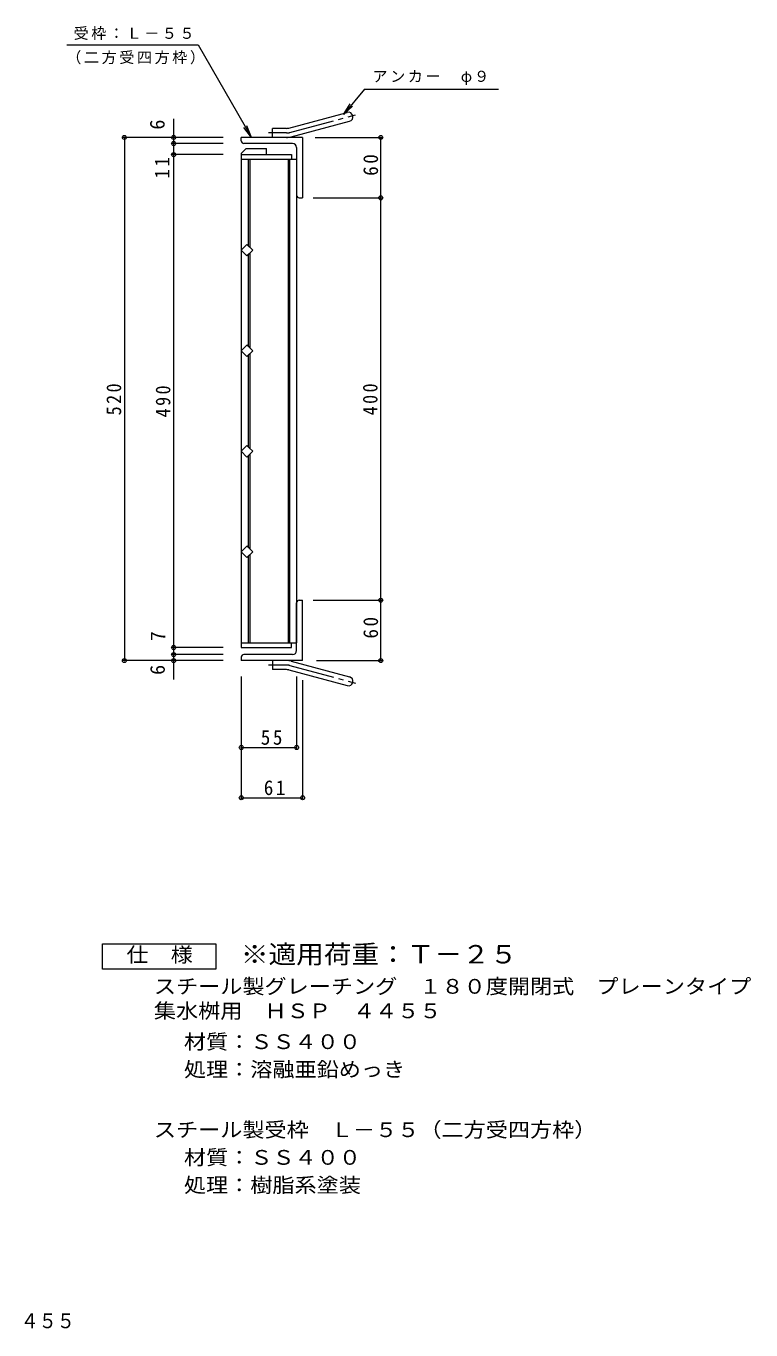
# Model space of a CAD drawing. Units: millimetres, scale not verified. Extents: x -575 to 866, y -688 to 660.
# Drawn here: x 145 to 866, y -688 to 609 of the extents above; entities that cross this region are included whole.
import ezdxf
from ezdxf.enums import TextEntityAlignment as Align

# ---------------------------------------------------------------- set-up
doc = ezdxf.new("R2010")
doc.units = ezdxf.units.MM
doc.header["$LTSCALE"] = 5
doc.header["$PDMODE"] = 32
doc.header["$PDSIZE"] = 4
doc.linetypes.add('CHAIN2', pattern=[12, 9, -1, 1, -1])
for name, color, linetype, lineweight in [('B-1', 2, 'Continuous', 9), ('B-2', 3, 'Continuous', 9), ('B-4', 7, 'Continuous', 9), ('B-5', 7, 'Continuous', 9), ('F-4_F-4ﾚｲﾔ', 2, 'Continuous', 9)]:
    doc.layers.add(name, color=color, linetype=linetype, lineweight=lineweight)
doc.layers.add('F-5_F-5ﾚｲﾔ', color=2, linetype='Continuous')
doc.styles.add('ＭＳ ゴシック', font='')
doc.styles.get('ＭＳ ゴシック').set_extended_font_data('MS Gothic')

msp = doc.modelspace()

# ---------------------------------------------------------------- linework, layer by layer
at = {"layer": 'B-1'}
for p, q in [((406.594, 507.114), (464.785, 522.706)), ((390.449, 497.807), (390.449, 506.807)), ((404.264, 506.807), (390.449, 506.807)), ((408.923, 498.421), (467.114, 514.013)), ((359.449, 494.307), (359.449, 497.807)), ((420.449, 497.807), (359.449, 497.807)), ((420.449, 497.807), (420.449, 437.807)), ((410.449, 491.807), (361.949, 491.807)), ((414.449, 487.808), (414.449, 440.307)), ((416.949, 437.807), (420.449, 437.807)), ((414.449, -12.193), (414.449, 35.307)), ((416.949, 37.807), (420.449, 37.807)), ((420.449, -22.193), (420.449, 37.807)), ((359.449, -18.693), (359.449, -22.193)), ((420.449, -22.193), (359.449, -22.193)), ((410.449, -16.193), (361.949, -16.193)), ((390.449, -22.193), (390.449, -31.193)), ((408.923, -22.806), (467.114, -38.398)), ((404.264, -31.193), (390.449, -31.193)), ((406.594, -31.499), (464.785, -47.091))]:
    msp.add_line(p, q, dxfattribs=at)
at = {"layer": 'B-1', "linetype": 'CHAIN2'}
for p, q in [((407.758, 502.767), (472.925, 520.229)), ((404.264, 502.307), (386.644, 502.307)), ((404.264, -26.693), (386.644, -26.693)), ((407.758, -27.153), (472.925, -44.614))]:
    msp.add_line(p, q, dxfattribs=at)
at = {"layer": 'B-1'}
for centre, radius, start, end in [((465.949, 518.359), 4.5, 285.00014, 104.99991), ((404.264, 515.807), 9, 270, 285.00002), ((361.949, 494.307), 2.5, 180, 270), ((404.264, 515.807), 18, 270, 285), ((410.449, 487.808), 4, 0, 90), ((416.949, 440.307), 2.5, 180, 270), ((416.949, 35.307), 2.5, 90, 180), ((410.449, -12.193), 4, 270, 0), ((361.949, -18.693), 2.5, 90, 180), ((404.264, -40.193), 18, 75, 90), ((404.264, -40.193), 9, 74.99998, 90), ((465.949, -42.745), 4.5, 255.00009, 74.99986)]:
    msp.add_arc(centre, radius, start, end, dxfattribs=at)
at = {"layer": 'B-1', "linetype": 'CHAIN2'}
for centre, start, end in [((404.264, 515.807), 270, 284.99995), ((404.264, -40.193), 75.00005, 90)]:
    msp.add_arc(centre, 13.5, start, end, dxfattribs=at)
at = {"layer": 'B-2'}
for p, q in [((359.449, 481.807), (364.449, 486.807)), ((359.449, 481.807), (359.449, 480.807)), ((359.449, 480.807), (409.449, 480.807)), ((359.449, 480.807), (359.449, -9.193)), ((364.449, 486.807), (384.449, 486.807)), ((384.449, 480.807), (384.449, 486.807)), ((409.449, 480.807), (409.449, 476.307)), ((359.449, 476.307), (414.449, 476.307)), ((366.449, 476.307), (366.449, 390.121)), ((367.949, 476.307), (367.949, 388.621)), ((405.949, 476.307), (405.949, -4.693)), ((407.449, 476.307), (407.449, -4.693)), ((414.449, 476.307), (414.449, -4.693)), ((366.449, 381.493), (366.449, 290.121)), ((367.949, 382.993), (367.949, 288.621)), ((366.449, 281.494), (366.449, 190.121)), ((367.949, 282.994), (367.949, 188.621)), ((366.449, 181.494), (366.449, 90.121)), ((367.949, 182.994), (367.949, 88.621)), ((366.449, 81.494), (366.449, -4.693)), ((367.949, 82.994), (367.949, -4.693)), ((359.449, -4.693), (414.449, -4.693)), ((359.449, -9.193), (409.449, -9.193)), ((409.449, -9.193), (409.449, -4.693))]:
    msp.add_line(p, q, dxfattribs=at)
for points in [[(365.106, 380.15), (359.449, 385.807), (365.106, 391.464), (370.763, 385.807)], [(370.763, 385.807), (367.132, 382.176), (365.106, 380.15)]]:
    msp.add_lwpolyline(points, dxfattribs=at)
for points in [[(365.106, 291.464), (359.449, 285.808), (365.106, 280.151), (370.763, 285.808), (367.132, 289.439)], [(365.106, 191.464), (359.449, 185.807), (365.106, 180.151), (370.763, 185.807), (367.132, 189.439)], [(365.106, 91.464), (359.449, 85.807), (365.106, 80.151), (370.763, 85.807), (367.132, 89.439)]]:
    msp.add_lwpolyline(points, close=True, dxfattribs=at)
at = {"layer": 'B-4'}
for p, q in [((292.134, 516.263), (292.134, 491.807)), ((341.356, 497.807), (241.743, 497.807)), ((243.243, 497.807), (243.243, -22.193)), ((432.925, 497.807), (499.598, 497.807)), ((498.098, 437.807), (498.098, 497.807)), ((341.356, 491.807), (290.634, 491.807)), ((341.356, 480.807), (290.634, 480.807)), ((292.134, 491.807), (292.134, 480.807)), ((292.134, 480.807), (292.134, -9.193)), ((430.831, 437.807), (499.598, 437.807)), ((498.098, 37.807), (498.098, 437.807)), ((430.831, 37.807), (499.598, 37.807)), ((498.098, -22.193), (498.098, 37.807)), ((341.356, -9.193), (290.634, -9.193)), ((292.134, -9.193), (292.134, -16.193)), ((341.356, -22.193), (241.743, -22.193)), ((341.356, -16.193), (290.634, -16.193)), ((292.134, -16.193), (292.134, -40.876)), ((434.092, -22.193), (499.598, -22.193)), ((359.449, -38.184), (359.449, -160.088)), ((414.449, -38.184), (414.449, -110.088)), ((420.449, -41.51), (420.449, -160.088)), ((359.449, -108.588), (414.449, -108.588)), ((359.449, -158.588), (420.449, -158.588))]:
    msp.add_line(p, q, dxfattribs=at)
for p in [(243.243, 497.807), (292.134, 497.807), (292.134, 491.807), (498.098, 497.807), (292.134, 480.807), (498.098, 437.807), (498.098, 37.807), (292.134, -9.193), (243.243, -22.193), (292.134, -16.193), (292.134, -22.193), (498.098, -22.193), (359.449, -108.588), (414.449, -108.588), (359.449, -158.588), (420.449, -158.588)]:
    msp.add_point(p, dxfattribs=at)
at = {"layer": 'B-5'}
for p, q in [((186.16, 590.013), (316.445, 590.013)), ((481.843, 545.954), (615.039, 545.954)), ((461.009, 520.519), (470.124, 529.073)), ((369.68, 497.807), (364.897, 509.356))]:
    msp.add_line(p, q, dxfattribs=at)
for points in [[(316.445, 590.013), (369.68, 497.807), (362.071, 507.724)], [(481.843, 545.954), (461.009, 520.519), (467.599, 531.14)]]:
    msp.add_lwpolyline(points, dxfattribs=at)
at = {"layer": 'F-4_F-4ﾚｲﾔ'}
msp.add_lwpolyline([(221.517, -328.794), (221.517, -303.793), (334.016, -303.793), (334.016, -328.794)], close=True, dxfattribs=at)

# ---------------------------------------------------------------- texts
at = {"layer": 'B-4', "color": 2, "style": 'ＭＳ ゴシック'}
for s, p in [('6', (287.582, 505.572)), ('7', (288.213, -2.899)), ('6', (287.829, -36.445))]:
    msp.add_text(s, height=14.66, rotation=90, dxfattribs=at).set_placement(p, align=Align.BOTTOM_LEFT)
at = {"layer": 'B-4', "color": 2, "char_height": 14.66, "attachment_point": 7, "rotation": 90, "style": 'ＭＳ ゴシック'}
for s, insert in [('\\T1.27;\\W0.95;60', (495.598, 459.682)), ('\\T1.27;\\W0.95;11', (288.034, 456.919)), ('\\T1.27;\\W0.9;520', (240.243, 221.557)), ('\\T1.27;\\W0.9;490', (289.134, 219.557)), ('\\T1.27;\\W0.9;400', (495.098, 221.557)), ('\\T1.27;\\W0.95;60', (495.598, -0.318))]:
    msp.add_mtext(s, dxfattribs=dict(at, insert=insert))
at = {"layer": 'B-4', "color": 2, "char_height": 14.66, "attachment_point": 7, "style": 'ＭＳ ゴシック'}
for s, insert in [('\\T1.27;\\W0.95;55', (378.824, -106.088)), ('\\T1.27;\\W0.95;61', (381.824, -156.088))]:
    msp.add_mtext(s, dxfattribs=dict(at, insert=insert))
at = {"layer": 'B-5', "char_height": 11, "attachment_point": 7, "style": 'ＭＳ ゴシック'}
for s, insert in [('\\T1.17;受枠：Ｌ－５５', (192.711, 594.665)), ('\\T1.17;（二方受四方枠）', (185.491, 570.464)), ('\\T1.17;アンカー\u3000φ９', (489.857, 550.084))]:
    msp.add_mtext(s, dxfattribs=dict(at, insert=insert))
at = {"layer": 'F-4_F-4ﾚｲﾔ', "style": 'ＭＳ ゴシック', "width": 1.1}
for s, p in [('仕\u3000様', (245.266, -326.294)), ('スチール製グレーチング\u3000１８０度開閉式\u3000プレーンタイプ', (272.561, -357.754)), ('集水桝用\u3000ＨＳＰ\u3000４４５５', (272.561, -382.127)), ('材質：ＳＳ４００', (302.417, -412.779)), ('処理：溶融亜鉛めっき', (302.417, -440.279)), ('スチール製受枠\u3000Ｌ－５５（二方受四方枠）', (272.562, -500.28)), ('材質：ＳＳ４００', (302.417, -527.78)), ('処理：樹脂系塗装', (302.417, -555.28))]:
    msp.add_text(s, height=14.66, dxfattribs=at).set_placement(p, align=Align.BOTTOM_LEFT)
at = {"layer": 'F-5_F-5ﾚｲﾔ', "color": 3, "style": 'ＭＳ ゴシック', "width": 1.1}
msp.add_text('※適用荷重：Ｔ－２５', height=18.33, dxfattribs=at).set_placement((359.016, -328.794), align=Align.BOTTOM_LEFT)
at = {"layer": 'F-5_F-5ﾚｲﾔ', "style": 'ＭＳ ゴシック', "width": 0.9}
msp.add_text('集水桝用\u3000ＨＳＰ\u3000４４５５', height=14.66, dxfattribs=at).set_placement((-39.905, -690.26), align=Align.BOTTOM_LEFT)

doc.saveas('drawing.dxf')
